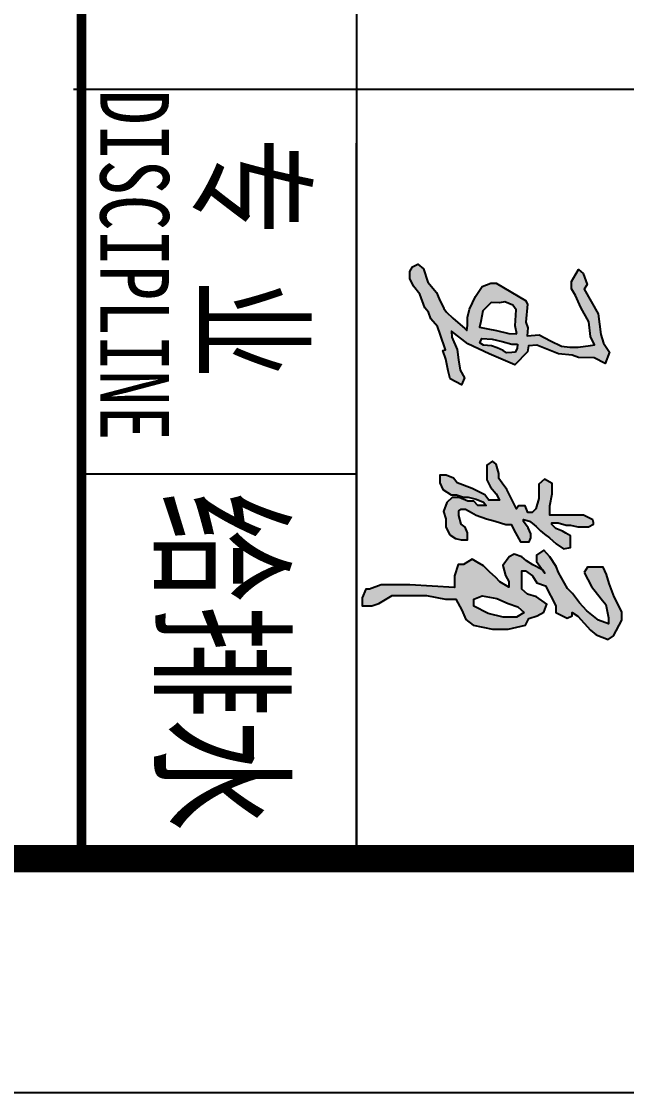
# Model space of a CAD drawing. Extents: x -46552 to 500351, y 55470 to 139570.
# Drawn here: x 308386 to 310975, y 55470 to 60050 of the extents above; entities that cross this region are included whole.
import ezdxf

# ---------------------------------------------------------------- set-up
doc = ezdxf.new("R2010")
doc.units = 0
doc.header["$LTSCALE"] = 1000
doc.header["$MEASUREMENT"] = 0
doc.layers.add('PUB_TITLE', color=7, linetype='Continuous')
doc.layers.add('TK', color=126, linetype='Continuous')
doc.styles.add('-宋体', font='', dxfattribs={"width": 0.8})
doc.styles.get('-宋体').set_extended_font_data('SimSun')

# ---------------------------------------------------------------- blocks, each defined once
blk = doc.blocks.new('jztq')
at = {"layer": 'TK'}
h = blk.add_hatch(color=1, dxfattribs=at)
h.paths.add_polyline_path([(263114.2, 255819.4), (263134.9, 255787), (263134.9, 255730.1), (263119.4, 255665.4), (263088.3, 255603.2), (263058.5, 255603.2), (263044.2, 255639.5), (263054.6, 255702.9), (263076.6, 255750.8), (263090.9, 255792.2)], flags=16)
h.paths.add_polyline_path([(262944.4, 256076), (263004, 256107.1), (263055.8, 256148.5), (263080.4, 256169.2), (263137.5, 256179.6), (263163.4, 256179.6), (263147.8, 256136.8), (263107.7, 256087.6), (263074, 256056.6), (263033.8, 256025.5), (263011.8, 256004.8), (262943.1, 255966), (262918.5, 255955.6), (262877, 255929.7), (262848.5, 255903.8), (262869.3, 255871.5), (262896.5, 255871.5), (262947, 255907.7), (262934, 255898.4), (262917.2, 255867.6), (262910.8, 255855.9), (262893.9, 255828.7), (262877, 255809.3), (262865.4, 255777), (262877, 255755), (262913.3, 255727.8), (262956.1, 255739.4), (262982, 255753.7), (263006.6, 255753.7), (262983.3, 255714.8), (262963.8, 255696.7), (262941.8, 255672.1), (262915.9, 255644.9), (262900.3, 255617.7), (262887.4, 255597), (262909.4, 255559.5), (262909.4, 255536.2), (262958.7, 255520.6), (263007.9, 255520.6), (262996.2, 255330.1), (262996.2, 255276.4), (262996.2, 255207.8), (263014.4, 255157.3), (263014.4, 255141.8), (263051.9, 255126.2), (263086.9, 255126.2), (263086.9, 255167.7), (263076.6, 255197.4), (263041.6, 255254.4), (263041.6, 255295.8), (263041.6, 255339.8), (263041.6, 255402), (263057.1, 255482.2), (263057.1, 255527.5), (263105.1, 255552.1), (263145.2, 255570.3), (263168.6, 255601.3), (263186.7, 255683.3), (263186.7, 255750.6), (263168.6, 255824.4), (263140.1, 255839.9), (263128.4, 255874.9), (263112.9, 255903.3), (263079.2, 255916.3), (263048.1, 255872.3), (263036.4, 255833.4), (263014.4, 255808.8), (262936.7, 255808.8), (262936.7, 255824.4), (262957.4, 255855.4), (262988.5, 255873.6), (263001.4, 255909.8), (263085.7, 255955.1), (263115.5, 255955.1), (263138.8, 256003.4), (263128.5, 256024.1), (263115.5, 256024.1), (263129.8, 256048.7), (263190.7, 256103.1), (263210.1, 256127.6), (263230.8, 256178.1), (263214, 256201.4), (263147.9, 256236.4), (263111.6, 256236.4), (263048.1, 256204), (262991.1, 256183.3), (262952.2, 256171.7), (262921.2, 256157.4), (262921.2, 256144.5), (262921.2, 256109.5), (262921.2, 256090.1)])
h.paths.add_polyline_path([(262718, 256112.5), (262698.1, 256072.8), (262698.1, 256012.2), (262698.1, 255938), (262698.1, 255929.6), (262659.4, 255929.6), (262607.1, 255939), (262592.5, 255939), (262563.2, 255939), (262544.4, 255906.6), (262566.3, 255882.6), (262628, 255882.6), (262671.9, 255869), (262687.6, 255853.4), (262687.6, 255834.6), (262659.4, 255824.1), (262659.4, 255794.9), (262671.9, 255786.5), (262609.2, 255755.2), (262588.3, 255744.7), (262562.2, 255724.9), (262542.3, 255711.3), (262520.3, 255711.3), (262480.6, 255699.8), (262468, 255683.1), (262484.8, 255660.1), (262547.5, 255660.1), (262578.9, 255674.7), (262607.1, 255699.8), (262634.3, 255714.4), (262634.3, 255668.4), (262612.3, 255650.7), (262598.8, 255625.6), (262585.2, 255597.4), (262560, 255533.1), (262540.1, 255517.4), (262527.6, 255485), (262527.6, 255458.9), (262561, 255458.9), (262589.3, 255471.5), (262611.2, 255507), (262611.2, 255530), (262621.7, 255559.2), (262621.7, 255580.1), (262630.1, 255613.6), (262642.6, 255644.9), (262657.2, 255656.4), (262657.2, 255641.8), (262657.2, 255620.9), (262638.4, 255604.1), (262638.4, 255578), (262623, 255540.7), (262623, 255531.2), (262623, 255510.7), (262645, 255488.7), (262683.1, 255474), (262714.7, 255484.3), (262729.3, 255484.3), (262750.6, 255484.3), (262782.9, 255501.9), (262798.3, 255525.3), (262804.2, 255549.5), (262804.2, 255576.6), (262795.4, 255576.6), (262774.1, 255576.6), (262750.6, 255566.4), (262737.4, 255550.3), (262700, 255539.3), (262680.2, 255539.3), (262673.6, 255549.5), (262673.6, 255568.6), (262687.5, 255593.5), (262698.5, 255613.3), (262714.7, 255658), (262724.2, 255695.4), (262738.9, 255740.1), (262738.9, 255764.3), (262774.8, 255782.2), (262813, 255803.4), (262813, 255840.8), (262795.4, 255847.4), (262777.8, 255847.4), (262752.1, 255835.7), (262725.7, 255816.6), (262716.9, 255816.6), (262724.2, 255842.3), (262732.3, 255853.3), (262747.7, 255870.9), (262765.3, 255888.5), (262779.2, 255906.8), (262795.4, 255927.3), (262821, 255955.9), (262842.4, 255986.9), (262836.5, 256017), (262829.9, 256017), (262806.4, 256017), (262787.4, 256017), (262774.9, 255997.2), (262767.6, 255983.3), (262755.8, 255954.7), (262738.9, 255937.8), (262730.9, 255937.8), (262730.9, 255964.2), (262741.1, 255998.7), (262741.1, 256017.7), (262748.5, 256048.5), (262748.5, 256067.6), (262748.5, 256093.9), (262737.5, 256115.2), (262729.4, 256115.2)])
at = {"layer": 'TK', "lineweight": 25}
h = blk.add_hatch(color=1, dxfattribs=at)
h.paths.add_polyline_path([(261665.2, 256071.5), (261711.8, 256088.5), (261732, 256076.1), (261837.6, 256135.1), (261926.1, 256147.5), (261963.4, 256158.4), (262002.2, 256184.7), (262050.3, 256166.1), (262025.5, 256118), (262023.9, 256051.3), (262014.6, 256024.9), (262008.4, 255966), (261971.1, 255872.9), (261974.2, 255837.2), (262000.6, 255834.1), (262056.5, 255779.8), (262008.4, 255669.7), (261966.5, 255578.1), (261912.1, 255508.3), (261937, 255509.9), (261989.8, 255533.1), (262034.8, 255537.8), (262078.3, 255545.5), (262110.9, 255564.2), (262141.9, 255551.7), (262115.8, 255502.4), (262081.5, 255493.8), (262031.4, 255484.1), (261994.7, 255471.8), (261991.1, 255482.8), (261925.1, 255459.4), (261892.3, 255449.1), (261859.4, 255419.7), (261830.1, 255409.4), (261812.8, 255393.8), (261754, 255373.1), (261719.4, 255345.5), (261686.6, 255329.9), (261657.2, 255329.9), (261636.5, 255342), (261626.1, 255364.5), (261645.1, 255388.6), (261702.1, 255407.6), (261747.1, 255443.9), (261773, 255456), (261814.5, 255475), (261830.1, 255487.1), (261856, 255514.7), (261900.9, 255564.8), (261908.8, 255573.5), (261887.6, 255577.4), (261853.6, 255577.4), (261818.5, 255585.9), (261763.9, 255611.4), (261721.5, 255639.2), (261706.9, 255676.8), (261706.9, 255699.8), (261780.9, 255824.6), (261796.6, 255833.1), (261873, 255827), (261897.3, 255834.3), (261931.2, 255831.9), (261928.1, 255883), (261952.9, 255932.5), (261976, 255978.8), (261980.1, 256014.1), (261980.1, 256050.8), (261973.3, 256102.5), (261970.6, 256120.2), (261935.2, 256102.5), (261872.6, 256095.7), (261810, 256061.7), (261759.6, 256038.6), (261731, 256022.3), (261699.7, 256022.3), (261648, 256052.2)])
h.paths.add_polyline_path([(261923.9, 255787.2), (261889.3, 255780.1), (261821.3, 255784.8), (261801, 255770.5), (261786.7, 255736), (261790.3, 255713.3), (261789.1, 255677.6), (261824.9, 255643), (261870.2, 255633.5), (261895.3, 255628.7), (261902.4, 255663.3), (261909.6, 255701.4), (261921.5, 255753.8)], flags=16)
h.paths.add_polyline_path([(261968.1, 255790.8), (261985.9, 255789.6), (262001.5, 255780.1), (262003.8, 255765.8), (262005, 255744.3), (261994.3, 255728.8), (261983.6, 255703.8), (261975.2, 255679.9), (261971.6, 255645.4), (261962.1, 255629.9), (261943, 255638.2), (261945.4, 255682.3), (261956.1, 255725.2), (261966.9, 255766.9)], flags=16)
at = {"layer": 'TK'}
for p, q in [((260878.6, 264513.7), (260878.6, 253890.9)), ((256167.5, 255102), (264167.5, 255102)), ((264167.5, 255102), (261108.7, 255102)), ((262523.9, 255102), (262523.9, 253925.5))]:
    blk.add_line(p, q, dxfattribs=at)
at = {"layer": 'TK', "const_width": 117.6}
blk.add_lwpolyline([(256167.5, 298383.8), (264167.5, 298383.8), (264167.5, 240984.3), (256167.5, 240984.3)], close=True, dxfattribs=at)
at = {"layer": 'TK', "color": 1}
for points in [[(262944.4, 256076), (263004, 256107.1), (263055.8, 256148.5), (263080.4, 256169.2), (263137.5, 256179.6), (263163.4, 256179.6), (263147.8, 256136.8), (263107.7, 256087.6), (263074, 256056.6), (263033.8, 256025.5), (263011.8, 256004.8), (262943.1, 255966), (262918.5, 255955.6), (262877, 255929.7), (262848.5, 255903.8), (262869.3, 255871.5), (262896.5, 255871.5), (262947, 255907.7), (262934, 255898.4), (262917.2, 255867.6), (262910.8, 255855.9), (262893.9, 255828.7), (262877, 255809.3), (262865.4, 255777), (262877, 255755), (262877, 255755), (262913.3, 255727.8), (262956.1, 255739.4), (262982, 255753.7), (263006.6, 255753.7), (262983.3, 255714.8), (262963.8, 255696.7), (262941.8, 255672.1), (262915.9, 255644.9), (262900.3, 255617.7), (262887.4, 255597), (262909.4, 255559.5), (262909.4, 255536.2), (262958.7, 255520.6), (263007.9, 255520.6), (262996.2, 255330.1), (262996.2, 255276.4), (262996.2, 255207.8), (263014.4, 255157.3), (263014.4, 255141.8), (263051.9, 255126.2), (263086.9, 255126.2), (263086.9, 255167.7), (263076.6, 255197.4), (263041.6, 255254.4), (263041.6, 255295.8), (263041.6, 255339.8), (263041.6, 255402), (263057.1, 255482.2), (263057.1, 255527.5), (263105.1, 255552.1), (263145.2, 255570.3), (263168.6, 255601.3), (263186.7, 255683.3), (263186.7, 255750.6), (263168.6, 255824.4), (263140.1, 255839.9), (263128.4, 255874.9), (263112.9, 255903.3), (263079.2, 255916.3), (263048.1, 255872.3), (263036.4, 255833.4), (263014.4, 255808.8), (262936.7, 255808.8), (262936.7, 255824.4), (262957.4, 255855.4), (262988.5, 255873.6), (263001.4, 255909.8), (263085.7, 255955.1), (263115.5, 255955.1), (263138.8, 256003.4), (263128.5, 256024.1), (263115.5, 256024.1), (263129.8, 256048.7), (263190.7, 256103.1), (263210.1, 256127.6), (263230.8, 256178.1), (263214, 256201.4), (263147.9, 256236.4), (263111.6, 256236.4), (263048.1, 256204), (262991.1, 256183.3), (262952.2, 256171.7), (262921.2, 256157.4), (262921.2, 256144.5), (262921.2, 256109.5), (262921.2, 256090.1), (262944.4, 256076)], [(262718, 256112.5), (262698.1, 256072.8), (262698.1, 256012.2), (262698.1, 255938), (262698.1, 255929.6), (262659.4, 255929.6), (262607.1, 255939), (262592.5, 255939), (262563.2, 255939), (262544.4, 255906.6), (262566.3, 255882.6), (262628, 255882.6), (262671.9, 255869), (262687.6, 255853.4), (262687.6, 255834.6), (262659.4, 255824.1), (262659.4, 255794.9), (262671.9, 255786.5), (262609.2, 255755.2), (262588.3, 255744.7), (262562.2, 255724.9), (262542.3, 255711.3), (262520.3, 255711.3), (262480.6, 255699.8), (262468, 255683.1), (262484.8, 255660.1), (262547.5, 255660.1), (262578.9, 255674.7), (262607.1, 255699.8), (262634.3, 255714.4), (262634.3, 255668.4), (262612.3, 255650.7), (262598.8, 255625.6), (262585.2, 255597.4), (262560, 255533.1), (262540.1, 255517.4), (262527.6, 255485), (262527.6, 255458.9), (262561, 255458.9), (262589.3, 255471.5), (262611.2, 255507), (262611.2, 255530), (262621.7, 255559.2), (262621.7, 255580.1), (262630.1, 255613.6), (262642.6, 255644.9), (262657.2, 255656.4), (262657.2, 255641.8), (262657.2, 255620.9), (262638.4, 255604.1), (262638.4, 255578), (262623, 255540.7), (262623, 255531.2), (262623, 255510.7), (262645, 255488.7), (262683.1, 255474), (262714.7, 255484.3), (262729.3, 255484.3), (262750.6, 255484.3), (262782.9, 255501.9), (262798.3, 255525.3), (262804.2, 255549.5), (262804.2, 255576.6), (262795.4, 255576.6), (262774.1, 255576.6), (262750.6, 255566.4), (262737.4, 255550.3), (262700, 255539.3), (262680.2, 255539.3), (262673.6, 255549.5), (262673.6, 255568.6), (262687.5, 255593.5), (262698.5, 255613.3), (262714.7, 255658), (262724.2, 255695.4), (262738.9, 255740.1), (262738.9, 255764.3), (262774.8, 255782.2), (262813, 255803.4), (262813, 255840.8), (262795.4, 255847.4), (262777.8, 255847.4), (262752.1, 255835.7), (262725.7, 255816.6), (262716.9, 255816.6), (262724.2, 255842.3), (262732.3, 255853.3), (262747.7, 255870.9), (262765.3, 255888.5), (262779.2, 255906.8), (262795.4, 255927.3), (262821, 255955.9), (262842.4, 255986.9), (262836.5, 256017), (262829.9, 256017), (262806.4, 256017), (262787.4, 256017), (262774.9, 255997.2), (262767.6, 255983.3), (262755.8, 255954.7), (262738.9, 255937.8), (262730.9, 255937.8), (262730.9, 255964.2), (262741.1, 255998.7), (262741.1, 256017.7), (262748.5, 256048.5), (262748.5, 256067.6), (262748.5, 256093.9), (262737.5, 256115.2), (262729.4, 256115.2), (262718, 256112.5)], [(263114.2, 255819.4), (263134.9, 255787), (263134.9, 255730.1), (263119.4, 255665.4), (263088.3, 255603.2), (263058.5, 255603.2), (263044.2, 255639.5), (263054.6, 255702.9), (263076.6, 255750.8), (263090.9, 255792.2), (263114.2, 255819.4)]]:
    blk.add_lwpolyline(points, dxfattribs=at)
at = {"layer": 'TK', "color": 1, "lineweight": 25}
for points in [[(261665.2, 256071.5), (261711.8, 256088.5), (261732, 256076.1), (261837.6, 256135.1), (261926.1, 256147.5), (261963.4, 256158.4), (262002.2, 256184.7), (262050.3, 256166.1), (262025.5, 256118), (262023.9, 256051.3), (262014.6, 256024.9), (262008.4, 255966), (261971.1, 255872.9), (261974.2, 255837.2), (262000.6, 255834.1), (262056.5, 255779.8), (262008.4, 255669.7), (261966.5, 255578.1), (261966.5, 255578.1), (261912.1, 255508.3), (261937, 255509.9), (261989.8, 255533.1), (262034.8, 255537.8), (262078.3, 255545.5), (262110.9, 255564.2), (262141.9, 255551.7), (262115.8, 255502.4), (262081.5, 255493.8), (262031.4, 255484.1), (261994.7, 255471.8), (261991.1, 255482.8), (261925.1, 255459.4), (261892.3, 255449.1), (261859.4, 255419.7), (261830.1, 255409.4), (261812.8, 255393.8), (261754, 255373.1), (261719.4, 255345.5), (261686.6, 255329.9), (261657.2, 255329.9), (261636.5, 255342), (261626.1, 255364.5), (261645.1, 255388.6), (261702.1, 255407.6), (261747.1, 255443.9), (261773, 255456), (261814.5, 255475), (261830.1, 255487.1), (261856, 255514.7), (261900.9, 255564.8), (261908.8, 255573.5), (261887.6, 255577.4), (261853.6, 255577.4), (261818.5, 255585.9), (261763.9, 255611.4), (261721.5, 255639.2), (261706.9, 255676.8), (261706.9, 255699.8), (261780.9, 255824.6), (261796.6, 255833.1), (261873, 255827), (261897.3, 255834.3), (261931.2, 255831.9), (261928.1, 255883), (261952.9, 255932.5), (261976, 255978.8), (261980.1, 256014.1), (261980.1, 256050.8), (261973.3, 256102.5), (261973.3, 256102.5), (261970.6, 256120.2), (261935.2, 256102.5), (261872.6, 256095.7), (261810, 256061.7), (261759.6, 256038.6), (261731, 256022.3), (261699.7, 256022.3), (261648, 256052.2), (261665.2, 256071.5)], [(261923.9, 255787.2), (261889.3, 255780.1), (261821.3, 255784.8), (261801, 255770.5), (261786.7, 255736), (261790.3, 255713.3), (261789.1, 255677.6), (261824.9, 255643), (261870.2, 255633.5), (261895.3, 255628.7), (261902.4, 255663.3), (261909.6, 255701.4), (261921.5, 255753.8), (261923.9, 255787.2)], [(261968.1, 255790.8), (261985.9, 255789.6), (262001.5, 255780.1), (262003.8, 255765.8), (262005, 255744.3), (261994.3, 255728.8), (261983.6, 255703.8), (261975.2, 255679.9), (261971.6, 255645.4), (261962.1, 255629.9), (261943, 255638.2), (261945.4, 255682.3), (261956.1, 255725.2), (261966.9, 255766.9), (261968.1, 255790.8)]]:
    blk.add_lwpolyline(points, dxfattribs=at)
at = {"layer": 'TK', "const_width": 40}
blk.add_lwpolyline([(256167.5, 253925.5), (264167.5, 253925.5)], dxfattribs=at)
at = {"layer": 'TK', "style": '-宋体', "width": 0.75}
for s, height, p in [('专', 411.8, (261083.9, 254445.8)), ('业', 411.8, (261692.8, 254444.5)), ('给排水', 472.71, (262598, 254287.3)), ('DISCIPLINE', 294.12, (260879.1, 254005.9))]:
    blk.add_text(s, height=height, dxfattribs=at).set_placement(p)

msp = doc.modelspace()

# ---------------------------------------------------------------- linework, layer by layer
at = {"layer": 'PUB_TITLE', "color": 4}
msp.add_lwpolyline([(294701.6, 55470.3), (354101.6, 55470.3), (354101.6, 139570.3), (294701.6, 139570.3)], close=True, dxfattribs=at)
at = {"layer": 'PUB_TITLE', "color": 4, "const_width": 100}
msp.add_lwpolyline([(295701.6, 56470.3), (353101.6, 56470.3), (353101.6, 137070.3), (295701.6, 137070.3)], close=True, dxfattribs=at)

# ---------------------------------------------------------------- block references
at = {"rotation": 270}
msp.add_blockref('jztq', (54717.3, 320637.8), dxfattribs=at)

doc.saveas('drawing.dxf')
